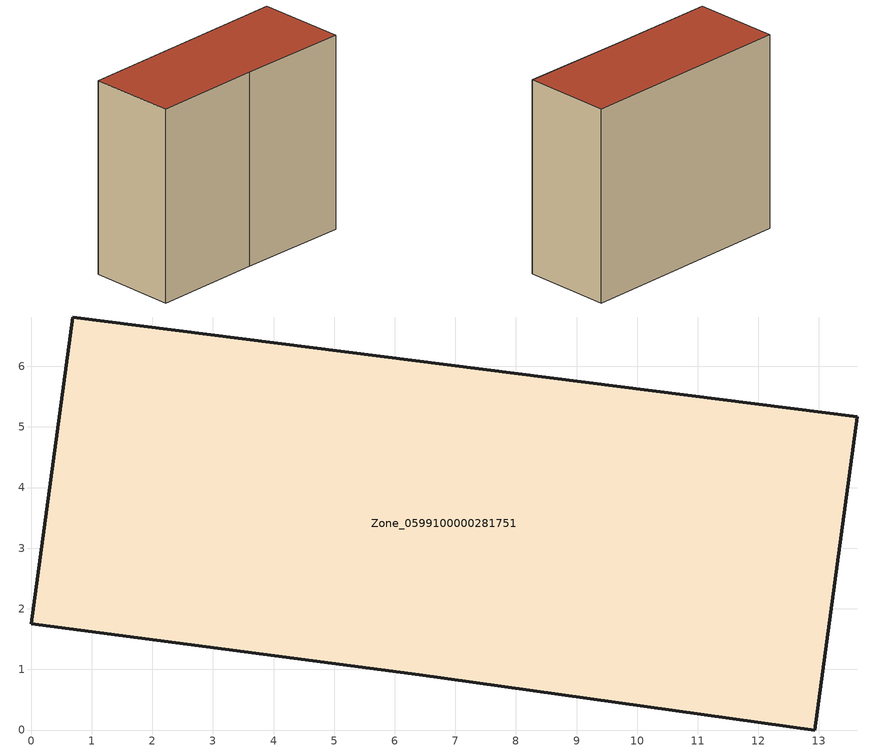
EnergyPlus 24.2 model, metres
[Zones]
Zone_0599100000281751
 floor ground (C_G): 12.94,0 6.41,0.91 0,1.75 0.69,6.82 13.63,5.17 z0
 wall outside (C_F): 6.41,0.91 12.94,0 13.63,5.17 0.69,6.82 0,1.75 6.41,0.91 z0:11.58
 roof outside (C_R): 13.63,5.17 0.69,6.82 0,1.75 6.41,0.91 12.94,0 z11.58
[BUILDING]
Pand.0599100000281751: North Axis=0; Terrain=City; Loads Convergence Tolerance Value=0.04; Temperature Convergence Tolerance Value=0.4; Solar Distribution=FullExterior; Maximum Number of Warmup Days=25; Minimum Number of Warmup Days=1
[Site:Location]
Rotterdam.The.Hague.AP_ZH_NLD Design_Conditions: Latitude=51.96; Longitude=4.45; Time Zone=1; Elevation=-4.5
[SITE:GROUNDTEMPERATURE:BUILDINGSURFACE]
18, 18, 18, 18, 18, 18, 18, 18, 18, 18, 18, 18
[MATERIAL] Thermal Absorptance=0.9; Solar Absorptance=0.7; Visible Absorptance=0.7
Name | Roughness | Thickness | Conductivity | Density | Specific Heat
G.TI.1946 | MediumSmooth | 0.15 | 1 | 540 | 1210
F.TI.1946 | Rough | 0.3 | 0.857143 | 1920 | 840
R.TI.1946 | MediumRough | 0.2 | 0.1 | 1500 | 1000
[CONSTRUCTION]
C_G: G.TI.1946
C_F: F.TI.1946
C_R: R.TI.1946
[ZONE]
Zone_0599100000281751: Type=1; Multiplier=1; Ceiling Height=Autocalculate; Volume=Autocalculate; Floor Area=autocalculate; Part of Total Floor Area=Yes
[ZONEINFILTRATION:DESIGNFLOWRATE]
Infil_Zone_0599100000281751: Zone or ZoneList or Space or SpaceList=Zone_0599100000281751; Schedule=AlwaysOn; Design Flow Rate Calculation Method=Flow/Area; Flow Rate per Floor Area=0.003; Constant Term Coefficient=1; Temperature Term Coefficient=0; Velocity Term Coefficient=0; Velocity Squared Term Coefficient=0
[HVACTEMPLATE:ZONE:IDEALLOADSAIRSYSTEM]
Zone_0599100000281751: Maximum Heating Supply Air Temperature=50; Minimum Cooling Supply Air Temperature=13; Maximum Heating Supply Air Humidity Ratio=0.0156; Minimum Cooling Supply Air Humidity Ratio=0.0077; Heating Limit=NoLimit; Cooling Limit=NoLimit; Dehumidification Control Type=ConstantSensibleHeatRatio; Cooling Sensible Heat Ratio=0.7; Dehumidification Setpoint=60; Humidification Control Type=None; Humidification Setpoint=30; Outdoor Air Method=None; Outdoor Air Flow Rate per Person=0.00944; Outdoor Air Flow Rate per Zone Floor Area=0; Outdoor Air Flow Rate per Zone=0; Demand Controlled Ventilation Type=None; Outdoor Air Economizer Type=NoEconomizer; Heat Recovery Type=None; Sensible Heat Recovery Effectiveness=0.7; Latent Heat Recovery Effectiveness=0.65
[ZONECONTROL:THERMOSTAT]
ThermostatControl_Zone_0599100000281751: Zone or ZoneList=Zone_0599100000281751; Control Type Schedule=DualSetpointControlType; Control 1=Thermostat_Zone_0599100000281751; Temperature Difference Between Cutout And Setpoint=0
[THERMOSTATSETPOINT:DUALSETPOINT]
Thermostat_Zone_0599100000281751: Heating Setpoint Temperature Schedule=HeatingSetpoint_Zone_0599100000281751; Cooling Setpoint Temperature Schedule=CoolingSetpoint_Zone_0599100000281751
[SCHEDULE:COMPACT]
HeatingSetpoint_Zone_0599100000281751: Through: 12/31, For: AllDays, Until: 24:00, 21
CoolingSetpoint_Zone_0599100000281751: Through: 12/31, For: AllDays, Until: 24:00, 24
DualSetpointControlType: Through: 12/31, For: AllDays, Until: 24:00, 4
AlwaysOn: Through: 12/31, For: AllDays, Until: 24:00, 1
